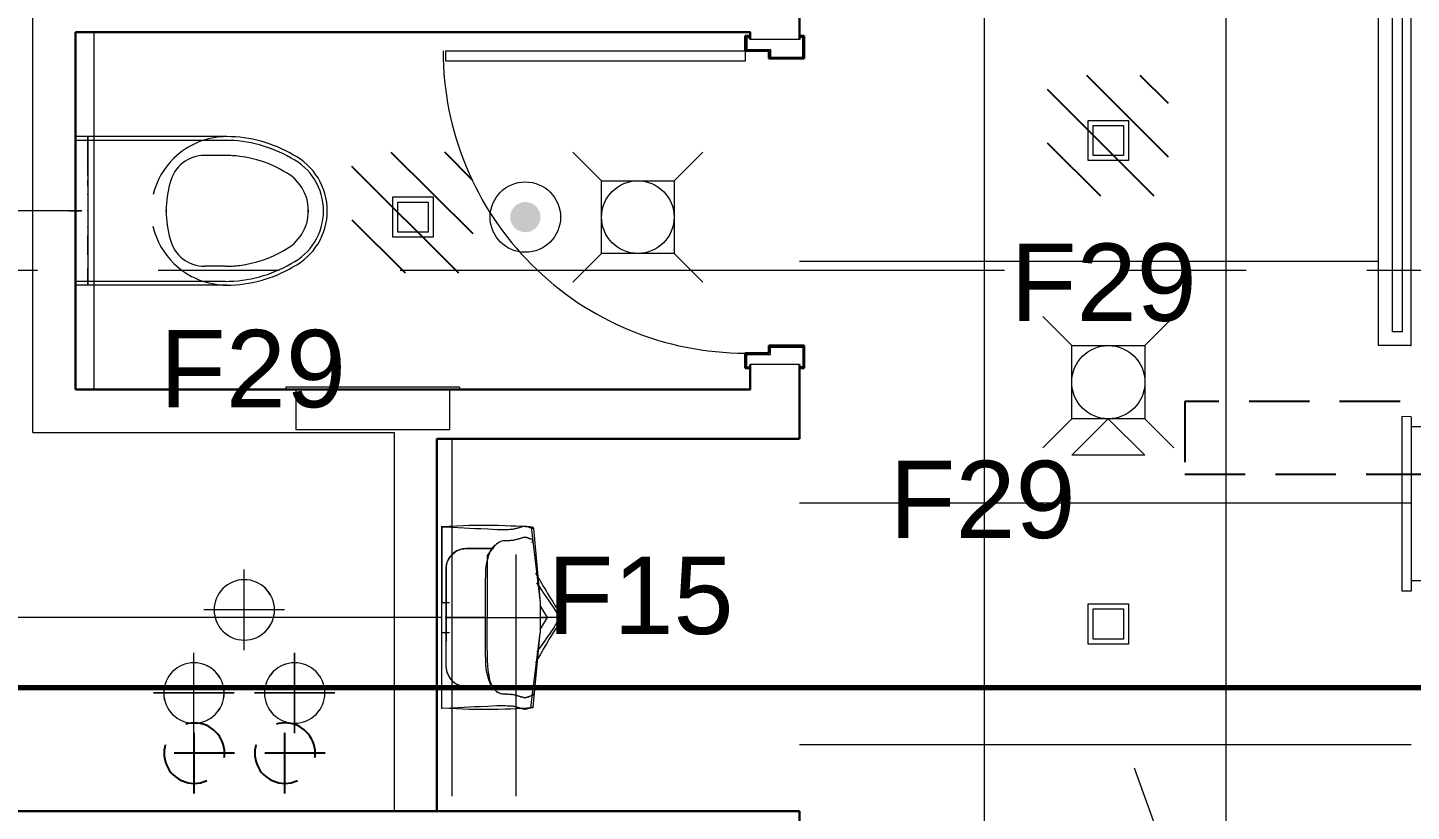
# Model space of a CAD drawing. Header units: inches. Extents: x -26500 to 0, y -3347 to 2257.
# Drawn here: x -23537.5 to -23400.2, y 613.4 to 691.2 of the extents above; entities that cross this region are included whole.
import ezdxf

# ---------------------------------------------------------------- set-up
doc = ezdxf.new("R2010")
doc.units = ezdxf.units.IN
doc.header["$LTSCALE"] = 48
doc.header["$MEASUREMENT"] = 0
for name, pattern in [('A104$0$CENTER', [2, 1.25, -0.25, 0.25, -0.25]), ('DASHED', [0.75, 0.5, -0.25]), ('DASHED2', [0.375, 0.25, -0.125]), ('NB - 5th floor_plan$0$HIDDEN2', [0.1875, 0.125, -0.0625])]:
    doc.linetypes.add(name, pattern=pattern)
for name, color, linetype in [('A104$0$A-AREA-IDEN', 8, 'Continuous'), ('A104$0$A-DOOR', 8, 'Continuous'), ('A104$0$A-DOOR-FRAM', 8, 'Continuous'), ('A104$0$A-FLOR-PFIX', 8, 'Continuous'), ('A104$0$A-FLOR-SLEEVE', 8, 'Continuous'), ('A104$0$A-FLOR-SPCL', 8, 'Continuous'), ('A104$0$A-GRID-GRDP0-15', 8, 'Continuous'), ('A104$0$A-WALL-FULL-INTR', 8, 'Continuous'), ('A604$0$A-CLNG-AVDC', 8, 'Continuous'), ('A604$0$A-CLNG-LITE', 3, 'Continuous'), ('A604$0$A-CLNG-MECH-RTRN', 8, 'Continuous'), ('A604$0$A-CLNG-MECH-SUPP', 8, 'Continuous'), ('A604$0$A-CLNG-PATT', 8, 'Continuous'), ('A604$0$A-FLOR-SLEEVE', 8, 'Continuous'), ('E-Emer-lite', 1, 'Continuous'), ('E-FIRE', 234, 'Continuous'), ('E-Fix', 3, 'DASHED2'), ('E-TEXT', 6, 'Continuous'), ('NB - 5th floor_plan$0$stcbeams', 1, 'NB - 5th floor_plan$0$HIDDEN2'), ('NB - 5th floor_plan$0$STWETSTACK', 1, 'NB - 5th floor_plan$0$HIDDEN2'), ('XREF', 7, 'Continuous')]:
    doc.layers.add(name, color=color, linetype=linetype)
doc.layers.add('E-Fire-Covr', color=240, linetype='Continuous', lineweight=70, plot=False)
doc.styles.add('M08', font='arial.ttf', dxfattribs={"height": 7.68})

# ---------------------------------------------------------------- blocks, each defined once
blk = doc.blocks.new('A104')
at = {"layer": 'A104$0$A-AREA-IDEN', "lineweight": 0, "elevation": 0.2066, "flags": 128}
blk.add_lwpolyline([(-23428.2106, 494.0961), (-23383.1156, 494.0961), (-23427.6551, 617.7068)], dxfattribs=at)
at = {"layer": 'A104$0$A-DOOR', "lineweight": 0}
blk.add_arc((-23466.2808, 688.9087), 30.0003, 180, 270.000004, dxfattribs=at)
at = {"layer": 'A104$0$A-DOOR', "lineweight": 13}
blk.add_3dface([(-23466.2808, 687.9066), (-23496.0288, 687.9066), (-23496.0288, 688.9086), (-23466.2808, 688.9086)], dxfattribs=at)
at = {"layer": 'A104$0$A-DOOR-FRAM', "lineweight": 30, "extrusion": (0, 0, -1)}
for p, q in [((-23466.2808, 690.4095), (-23466.2808, 688.9086)), ((-23466.2808, 690.4095), (-23465.9058, 690.4095)), ((-23460.4294, 690.4095), (-23460.8044, 690.4095)), ((-23460.4294, 688.1581), (-23460.4294, 690.4095)), ((-23466.2808, 688.9086), (-23463.9289, 688.9086)), ((-23463.9289, 688.9086), (-23463.9289, 688.1581)), ((-23463.9289, 688.1581), (-23460.4294, 688.1581)), ((-23463.9289, 658.9088), (-23463.9289, 659.6593)), ((-23463.9289, 659.6593), (-23460.4294, 659.6593)), ((-23460.4294, 659.6593), (-23460.4294, 657.4078)), ((-23466.2808, 657.4078), (-23466.2808, 658.9088)), ((-23466.2808, 658.9088), (-23463.9289, 658.9088)), ((-23466.2808, 657.4078), (-23465.9058, 657.4078)), ((-23460.4294, 657.4078), (-23460.8044, 657.4078))]:
    blk.add_line(p, q, dxfattribs=at)
at = {"layer": 'A104$0$A-DOOR-FRAM', "lineweight": 13, "extrusion": (0, 0, -1)}
for p, q in [((-23466.1307, 690.2595), (-23466.1307, 689.0587)), ((-23466.1307, 690.2595), (-23465.9058, 690.2595)), ((-23465.9058, 690.4095), (-23465.9058, 690.2595)), ((-23460.8044, 690.2595), (-23460.8044, 690.4095)), ((-23460.5795, 690.2595), (-23460.8044, 690.2595)), ((-23460.5795, 688.3082), (-23460.5795, 690.2595)), ((-23466.1307, 689.0587), (-23463.7788, 689.0587)), ((-23463.7788, 689.0587), (-23463.7788, 688.3082)), ((-23463.7788, 688.3082), (-23460.5795, 688.3082)), ((-23463.7788, 658.7587), (-23463.7788, 659.5092)), ((-23463.7788, 659.5092), (-23460.5795, 659.5092)), ((-23460.5795, 659.5092), (-23460.5795, 657.5579)), ((-23466.1307, 657.5579), (-23466.1307, 658.7587)), ((-23466.1307, 658.7587), (-23463.7788, 658.7587)), ((-23466.1307, 657.5579), (-23465.9058, 657.5579)), ((-23465.9058, 657.4078), (-23465.9058, 657.5579)), ((-23460.5795, 657.5579), (-23460.8044, 657.5579)), ((-23460.8044, 657.5579), (-23460.8044, 657.4078))]:
    blk.add_line(p, q, dxfattribs=at)
at = {"layer": 'A104$0$A-FLOR-PFIX', "lineweight": 13}
for p, q in [((-23532.7837, 680.0347), (-23532.7833, 680.4097)), ((-23517.9068, 680.0347), (-23532.7837, 680.0347)), ((-23532.7837, 680.0347), (-23532.7837, 673.0347)), ((-23531.5529, 680.4097), (-23532.7833, 680.4097)), ((-23532.7833, 680.4097), (-23532.7833, 678.9506)), ((-23531.5529, 676.5583), (-23531.5529, 680.4097)), ((-23517.7626, 680.4097), (-23531.5529, 680.4097)), ((-23531.5529, 680.4097), (-23531.5524, 678.766)), ((-23532.7833, 678.6705), (-23532.7837, 678.1376)), ((-23532.7833, 678.9506), (-23532.7833, 678.6705)), ((-23531.5524, 678.766), (-23531.5524, 678.5126)), ((-23532.7837, 678.1376), (-23532.7833, 677.4314)), ((-23532.7833, 677.4314), (-23532.7837, 676.142)), ((-23531.5524, 678.5126), (-23531.5524, 678.0293)), ((-23531.5524, 678.0293), (-23531.5524, 677.3885)), ((-23531.5524, 677.3885), (-23531.5524, 676.1002)), ((-23517.9073, 678.5342), (-23519.9535, 678.5347)), ((-23532.7837, 675.951), (-23532.7837, 676.142)), ((-23532.7837, 675.7768), (-23532.7837, 675.951)), ((-23531.5529, 676.5583), (-23531.5529, 676.3133)), ((-23531.5529, 676.3133), (-23531.5524, 675.6317)), ((-23531.5529, 675.8728), (-23531.5524, 676.1002)), ((-23531.5524, 675.6661), (-23531.5529, 675.8728)), ((-23532.7833, 675.6267), (-23532.7837, 675.7768)), ((-23532.7833, 675.6267), (-23532.7837, 674.8817)), ((-23532.7837, 674.8817), (-23532.7833, 673.9953)), ((-23531.5529, 675.488), (-23531.5524, 675.6661)), ((-23531.5529, 675.488), (-23531.5524, 674.7827)), ((-23531.5524, 674.7827), (-23531.5529, 673.9437)), ((-23531.5524, 674.6262), (-23531.5529, 674.5327)), ((-23531.5529, 674.5327), (-23531.5529, 674.3895)), ((-23531.5524, 675.6317), (-23531.5524, 674.6592)), ((-23531.5524, 674.6592), (-23531.5524, 674.6262)), ((-23523.6484, 674.6592), (-23523.5721, 674.6592)), ((-23532.7833, 673.9953), (-23532.7837, 673.0347)), ((-23531.5529, 674.3895), (-23531.5529, 673.9579)), ((-23531.5529, 673.9579), (-23531.5529, 673.5022)), ((-23531.5529, 673.9437), (-23531.5524, 673.0347)), ((-23531.5529, 673.5022), (-23531.5524, 673.0347)), ((-23533.427, 673.0347), (-23532.2099, 673.0347)), ((-23532.7837, 666.0347), (-23532.7837, 673.0347)), ((-23532.7837, 673.0347), (-23532.7833, 672.0741)), ((-23532.1425, 673.0347), (-23532.7837, 673.0347)), ((-23532.7833, 672.0741), (-23532.7833, 671.1878)), ((-23531.5524, 673.0347), (-23531.5529, 672.5672)), ((-23531.5529, 672.5672), (-23531.5524, 672.1115)), ((-23531.5524, 672.1258), (-23531.5529, 671.2867)), ((-23531.5524, 672.1115), (-23531.5529, 671.6799)), ((-23531.5524, 673.0347), (-23531.5524, 672.1258)), ((-23531.4929, 673.0347), (-23531.5524, 673.0347)), ((-23523.832, 673.0347), (-23523.8413, 673.0347)), ((-23523.8413, 673.0347), (-23523.7837, 673.0347)), ((-23523.7355, 673.0347), (-23523.832, 673.0347)), ((-23509.7897, 673.0347), (-23509.7321, 673.0347)), ((-23509.7321, 673.0347), (-23509.6893, 673.0352)), ((-23509.6893, 673.0352), (-23509.6622, 673.0352)), ((-23509.6622, 673.0352), (-23509.6528, 673.0347)), ((-23532.7833, 671.1878), (-23532.7837, 670.4427)), ((-23532.7837, 670.2926), (-23532.7837, 670.4427)), ((-23531.5529, 671.6799), (-23531.5529, 671.5367)), ((-23531.5529, 671.5367), (-23531.5524, 671.4432)), ((-23531.5529, 671.2867), (-23531.5524, 670.5815)), ((-23531.5524, 670.4378), (-23531.5529, 669.7562)), ((-23531.5524, 671.4432), (-23531.5524, 671.4102)), ((-23531.5524, 671.4102), (-23531.5524, 670.4378)), ((-23531.5524, 670.4033), (-23531.5524, 670.5815)), ((-23531.5524, 670.1966), (-23531.5524, 670.4033)), ((-23525.1184, 671.4102), (-23525.1287, 671.4102)), ((-23525.1287, 671.4102), (-23525.0702, 671.4102)), ((-23525.0219, 671.4102), (-23525.1184, 671.4102)), ((-23523.6484, 671.4102), (-23523.5716, 671.4102)), ((-23532.7837, 670.1184), (-23532.7837, 670.2926)), ((-23532.7837, 669.9274), (-23532.7837, 670.1184)), ((-23532.7837, 668.6385), (-23532.7837, 669.9274)), ((-23531.5529, 669.7562), (-23531.5529, 669.5111)), ((-23531.5529, 669.5111), (-23531.5529, 665.6597)), ((-23531.5524, 669.9693), (-23531.5524, 670.1966)), ((-23531.5524, 668.6814), (-23531.5524, 669.9693)), ((-23532.7837, 668.6385), (-23532.7833, 667.9319)), ((-23532.7833, 667.9319), (-23532.7833, 667.3989)), ((-23531.5524, 668.0401), (-23531.5529, 667.5569)), ((-23531.5524, 668.6814), (-23531.5524, 668.0401)), ((-23532.7833, 667.3989), (-23532.7833, 667.1189)), ((-23532.7833, 665.6597), (-23532.7833, 667.1189)), ((-23531.5529, 667.5569), (-23531.5524, 667.3034)), ((-23531.5529, 665.6597), (-23531.5524, 667.3034)), ((-23517.9073, 667.5347), (-23519.9535, 667.5347)), ((-23532.7837, 666.0347), (-23532.7833, 665.6597)), ((-23517.9068, 666.0347), (-23532.7837, 666.0347)), ((-23531.5529, 665.6597), (-23532.7833, 665.6597)), ((-23517.7631, 665.6597), (-23531.5529, 665.6597)), ((-23496.4186, 623.6593), (-23496.3989, 641.6603)), ((-23496.3989, 641.6603), (-23496.4048, 636.4093)), ((-23494.9476, 641.7346), (-23496.3989, 641.6603)), ((-23496.3989, 641.6603), (-23495.4909, 641.6175)), ((-23495.4909, 641.6175), (-23494.7739, 641.5835)), ((-23493.6745, 641.7799), (-23494.9476, 641.7346)), ((-23494.7739, 641.5835), (-23494.1843, 641.5565)), ((-23494.1843, 641.5565), (-23493.6617, 641.5319)), ((-23492.5687, 641.8006), (-23493.6745, 641.7799)), ((-23493.6617, 641.5319), (-23493.1391, 641.5063)), ((-23491.6154, 641.8025), (-23492.5687, 641.8006)), ((-23490.8039, 641.7907), (-23491.6154, 641.8025)), ((-23490.1169, 641.7666), (-23490.8039, 641.7907)), ((-23489.5441, 641.7395), (-23490.1169, 641.7666)), ((-23489.0687, 641.714), (-23489.5441, 641.7395)), ((-23488.6804, 641.6938), (-23489.0687, 641.714)), ((-23489.0308, 641.5112), (-23488.9712, 641.5269)), ((-23488.9712, 641.5269), (-23488.9156, 641.5412)), ((-23488.9156, 641.5412), (-23488.859, 641.5584)), ((-23488.859, 641.5584), (-23488.8034, 641.5732)), ((-23488.8034, 641.5732), (-23488.7483, 641.589)), ((-23488.7483, 641.589), (-23488.6952, 641.6042)), ((-23488.6952, 641.6042), (-23488.64, 641.62)), ((-23488.3694, 641.6766), (-23488.6804, 641.6938)), ((-23488.64, 641.62), (-23488.5884, 641.6362)), ((-23488.5884, 641.6362), (-23488.5362, 641.6505)), ((-23488.5362, 641.6505), (-23488.485, 641.6667)), ((-23488.485, 641.6667), (-23488.4353, 641.681)), ((-23488.4353, 641.681), (-23488.3836, 641.6957)), ((-23488.3836, 641.6957), (-23488.3354, 641.709)), ((-23488.1228, 641.6643), (-23488.3694, 641.6766)), ((-23488.3354, 641.709), (-23488.2862, 641.7184)), ((-23488.2862, 641.7184), (-23488.2375, 641.7272)), ((-23488.2375, 641.7272), (-23488.1907, 641.7322)), ((-23488.1907, 641.7322), (-23488.1445, 641.7341)), ((-23488.1445, 641.7341), (-23488.0982, 641.7322)), ((-23487.9334, 641.6549), (-23488.1228, 641.6643)), ((-23488.0982, 641.7322), (-23488.0534, 641.7272)), ((-23488.0534, 641.7272), (-23488.0086, 641.7189)), ((-23488.0086, 641.7189), (-23487.9639, 641.7071)), ((-23487.9639, 641.7071), (-23487.9225, 641.6953)), ((-23487.7911, 641.649), (-23487.9334, 641.6549)), ((-23487.9225, 641.6953), (-23487.8782, 641.681)), ((-23487.8782, 641.681), (-23487.8369, 641.6667)), ((-23487.8369, 641.6667), (-23487.7946, 641.6505)), ((-23487.7946, 641.6505), (-23487.7557, 641.6352)), ((-23487.6838, 641.6431), (-23487.7911, 641.649)), ((-23487.7557, 641.6352), (-23487.7148, 641.6195)), ((-23487.7148, 641.6195), (-23487.6765, 641.6057)), ((-23487.6041, 641.6357), (-23487.6838, 641.6431)), ((-23487.6765, 641.6057), (-23487.6376, 641.5909)), ((-23487.6376, 641.5909), (-23487.5997, 641.5781)), ((-23487.5416, 641.6298), (-23487.6041, 641.6357)), ((-23487.5997, 641.5781), (-23487.5643, 641.5648)), ((-23487.5643, 641.5648), (-23487.5273, 641.555)), ((-23487.5416, 641.6298), (-23486.6558, 634.1495)), ((-23487.4855, 641.62), (-23487.5416, 641.6298)), ((-23487.5273, 641.555), (-23487.4919, 641.5461)), ((-23487.4919, 641.5461), (-23487.456, 641.5388)), ((-23487.4388, 641.6096), (-23487.4855, 641.62)), ((-23487.456, 641.5388), (-23487.424, 641.5343)), ((-23487.3979, 641.5993), (-23487.4388, 641.6096)), ((-23487.424, 641.5343), (-23487.3925, 641.5309)), ((-23487.3654, 641.5875), (-23487.3979, 641.5993)), ((-23487.3925, 641.5309), (-23487.3664, 641.5309)), ((-23487.3664, 641.5309), (-23487.3438, 641.5314)), ((-23487.3394, 641.5757), (-23487.3654, 641.5875)), ((-23487.3438, 641.5314), (-23487.3261, 641.5363)), ((-23487.3221, 641.5653), (-23487.3394, 641.5757)), ((-23487.3261, 641.5363), (-23487.3138, 641.5397)), ((-23487.3108, 641.555), (-23487.3221, 641.5653)), ((-23487.3138, 641.5397), (-23487.3093, 641.5452)), ((-23487.3138, 641.5397), (-23486.6558, 634.1495)), ((-23487.3093, 641.5452), (-23487.3108, 641.555)), ((-23493.1391, 641.5063), (-23492.5515, 641.4797)), ((-23492.5515, 641.4797), (-23491.8339, 641.4453)), ((-23491.8339, 641.4453), (-23490.927, 641.4044)), ((-23490.927, 641.4044), (-23490.5928, 641.4029)), ((-23490.5657, 640.2012), (-23490.7646, 640.0968)), ((-23490.5928, 641.4029), (-23490.3207, 641.4034)), ((-23490.3935, 640.2558), (-23490.5657, 640.2012)), ((-23490.2444, 640.275), (-23490.3935, 640.2558)), ((-23490.3207, 641.4034), (-23490.0987, 641.4044)), ((-23490.1115, 640.2784), (-23490.2444, 640.275)), ((-23489.9954, 640.2774), (-23490.1115, 640.2784)), ((-23490.0987, 641.4044), (-23489.9201, 641.4044)), ((-23489.8935, 640.2769), (-23489.9954, 640.2774)), ((-23489.9201, 641.4044), (-23489.7808, 641.4069)), ((-23489.8015, 640.2789), (-23489.8935, 640.2769)), ((-23489.7203, 640.2804), (-23489.8015, 640.2789)), ((-23489.7808, 641.4069), (-23489.6661, 641.4113)), ((-23489.6455, 640.2819), (-23489.7203, 640.2804)), ((-23489.6661, 641.4113), (-23489.5726, 641.4167)), ((-23489.5771, 640.2863), (-23489.6455, 640.2819)), ((-23489.5121, 640.2912), (-23489.5771, 640.2863)), ((-23489.5726, 641.4167), (-23489.4919, 641.4236)), ((-23489.4511, 640.2981), (-23489.5121, 640.2912)), ((-23489.4919, 641.4236), (-23489.4161, 641.431)), ((-23489.3881, 640.307), (-23489.4511, 640.2981)), ((-23489.4161, 641.431), (-23489.3448, 641.4418)), ((-23489.3275, 640.3163), (-23489.3881, 640.307)), ((-23489.3448, 641.4418), (-23489.2769, 641.4536)), ((-23489.2675, 640.3291), (-23489.3275, 640.3163)), ((-23489.2769, 641.4536), (-23489.2109, 641.4674)), ((-23489.207, 640.3424), (-23489.2675, 640.3291)), ((-23489.2109, 641.4674), (-23489.1489, 641.4817)), ((-23489.1474, 640.3562), (-23489.207, 640.3424)), ((-23489.1489, 641.4817), (-23489.0884, 641.4955)), ((-23489.0884, 640.3714), (-23489.1474, 640.3562)), ((-23489.0884, 641.4955), (-23489.0308, 641.5112)), ((-23489.0308, 640.3862), (-23489.0884, 640.3714)), ((-23488.9722, 640.4015), (-23489.0308, 640.3862)), ((-23488.9161, 640.4162), (-23488.9722, 640.4015)), ((-23488.86, 640.4334), (-23488.9161, 640.4162)), ((-23488.8039, 640.4482), (-23488.86, 640.4334)), ((-23488.7498, 640.4644), (-23488.8039, 640.4482)), ((-23488.6961, 640.4792), (-23488.7498, 640.4644)), ((-23488.642, 640.495), (-23488.6961, 640.4792)), ((-23488.5894, 640.5107), (-23488.642, 640.495)), ((-23488.5372, 640.5265), (-23488.5894, 640.5107)), ((-23488.4865, 640.5427), (-23488.5372, 640.5265)), ((-23488.4348, 640.557), (-23488.4865, 640.5427)), ((-23488.3851, 640.5712), (-23488.4348, 640.557)), ((-23488.3349, 640.5831), (-23488.3851, 640.5712)), ((-23488.2877, 640.5939), (-23488.3349, 640.5831)), ((-23488.239, 640.6022), (-23488.2877, 640.5939)), ((-23488.1917, 640.6081), (-23488.239, 640.6022)), ((-23488.146, 640.6091), (-23488.1917, 640.6081)), ((-23488.0987, 640.6081), (-23488.146, 640.6091)), ((-23488.0534, 640.6018), (-23488.0987, 640.6081)), ((-23488.0096, 640.5934), (-23488.0534, 640.6018)), ((-23487.9653, 640.5826), (-23488.0096, 640.5934)), ((-23487.9225, 640.5698), (-23487.9653, 640.5826)), ((-23487.8797, 640.5565), (-23487.9225, 640.5698)), ((-23487.8384, 640.5407), (-23487.8797, 640.5565)), ((-23487.797, 640.525), (-23487.8384, 640.5407)), ((-23487.7567, 640.5097), (-23487.797, 640.525)), ((-23487.7168, 640.494), (-23487.7567, 640.5097)), ((-23487.6789, 640.4802), (-23487.7168, 640.494)), ((-23487.64, 640.464), (-23487.6789, 640.4802)), ((-23487.6007, 640.4531), (-23487.64, 640.464)), ((-23487.5648, 640.4398), (-23487.6007, 640.4531)), ((-23487.5288, 640.429), (-23487.5648, 640.4398)), ((-23487.4934, 640.4197), (-23487.5288, 640.429)), ((-23487.4585, 640.4143), (-23487.4934, 640.4197)), ((-23487.426, 640.4059), (-23487.4585, 640.4143)), ((-23487.4427, 640.1165), (-23487.4019, 640.1992)), ((-23487.3989, 640.3941), (-23487.426, 640.4059)), ((-23487.4019, 640.1992), (-23487.3758, 640.2671)), ((-23487.3773, 640.3773), (-23487.3989, 640.3941)), ((-23487.3654, 640.3532), (-23487.3773, 640.3773)), ((-23487.3758, 640.2671), (-23487.3649, 640.3158)), ((-23487.3649, 640.3158), (-23487.3654, 640.3532)), ((-23495.7094, 638.5146), (-23495.3964, 638.9172)), ((-23495.3964, 638.9172), (-23494.9757, 639.2346)), ((-23495.394, 638.9177), (-23495.3964, 638.9172)), ((-23494.9757, 639.2346), (-23494.5008, 639.429)), ((-23494.5008, 639.429), (-23493.9722, 639.495)), ((-23493.9722, 639.495), (-23491.2754, 639.5117)), ((-23491.4033, 639.493), (-23493.9683, 639.4964)), ((-23491.8999, 638.8217), (-23491.9043, 635.7371)), ((-23491.5579, 639.303), (-23491.8999, 638.8217)), ((-23491.2562, 639.6633), (-23491.5579, 639.303)), ((-23491.1081, 639.8685), (-23491.4836, 639.4935)), ((-23490.9929, 639.9231), (-23491.2562, 639.6633)), ((-23490.7646, 640.0968), (-23490.9929, 639.9231)), ((-23495.9949, 632.6598), (-23495.9895, 637.4979)), ((-23495.9855, 637.4984), (-23495.9904, 632.6583)), ((-23495.9895, 637.4979), (-23495.9363, 637.9502)), ((-23495.9363, 637.9502), (-23495.7094, 638.5146)), ((-23496.4048, 636.4093), (-23496.4058, 636.3956)), ((-23496.4058, 636.3956), (-23496.4043, 636.3567)), ((-23496.4048, 636.3099), (-23496.4053, 636.2184)), ((-23496.4053, 636.2184), (-23496.4053, 636.147)), ((-23496.4053, 636.147), (-23496.4053, 636.0348)), ((-23496.4053, 636.0348), (-23496.4053, 635.9059)), ((-23496.4043, 636.3567), (-23496.4048, 636.3099)), ((-23492.0746, 628.7189), (-23492.0657, 636.5909)), ((-23487.1041, 637.089), (-23487.0052, 636.9064)), ((-23487.0052, 636.9064), (-23486.8999, 636.712)), ((-23486.7252, 635.7233), (-23486.9786, 636.086)), ((-23486.8999, 636.712), (-23486.7862, 636.5078)), ((-23486.7862, 636.5078), (-23486.6632, 636.2893)), ((-23486.6632, 636.2893), (-23486.5273, 636.0584)), ((-23486.5273, 636.0584), (-23486.3822, 635.8144)), ((-23496.4063, 634.898), (-23496.4073, 634.71)), ((-23496.4073, 634.71), (-23496.4063, 634.4034)), ((-23496.4053, 635.5924), (-23496.4063, 635.3951)), ((-23496.4063, 635.3951), (-23496.4058, 635.1766)), ((-23496.4058, 635.1766), (-23496.4063, 634.898)), ((-23496.4053, 635.9059), (-23496.4058, 635.7701)), ((-23496.4058, 635.7701), (-23496.4053, 635.5924)), ((-23491.9043, 635.7371), (-23491.9073, 632.6539)), ((-23486.4678, 635.3537), (-23486.7252, 635.7233)), ((-23486.2129, 634.9886), (-23486.4678, 635.3537)), ((-23486.3822, 635.8144), (-23486.2276, 635.558)), ((-23486.2276, 635.558), (-23486.0672, 635.2966)), ((-23485.9703, 634.6382), (-23486.2129, 634.9886)), ((-23486.0672, 635.2966), (-23485.9043, 635.0329)), ((-23485.9043, 635.0329), (-23485.7414, 634.7696)), ((-23485.7414, 634.7696), (-23485.5795, 634.5132)), ((-23496.4102, 631.1603), (-23496.4083, 634.1598)), ((-23496.4073, 634.1598), (-23496.4083, 634.1598)), ((-23496.4083, 634.1598), (-23495.6573, 634.1588)), ((-23496.4063, 634.4034), (-23496.4073, 634.1598)), ((-23486.6558, 634.1495), (-23486.6583, 631.1495)), ((-23485.9063, 632.648), (-23486.6563, 633.839)), ((-23485.7459, 634.3139), (-23485.9703, 634.6382)), ((-23485.5505, 634.0279), (-23485.7459, 634.3139)), ((-23485.5795, 634.5132), (-23485.4265, 634.2671)), ((-23485.3866, 633.7883), (-23485.5505, 634.0279)), ((-23485.4265, 634.2671), (-23485.2803, 634.0353)), ((-23485.2557, 633.5865), (-23485.3866, 633.7883)), ((-23485.2803, 634.0353), (-23485.146, 633.8212)), ((-23485.1499, 633.4138), (-23485.2557, 633.5865)), ((-23485.0697, 633.2622), (-23485.1499, 633.4138)), ((-23485.146, 633.8212), (-23485.0259, 633.6234)), ((-23485.0259, 633.6234), (-23484.9181, 633.4394)), ((-23484.9181, 633.4394), (-23484.8285, 633.2671)), ((-23496.0574, 632.6593), (-23496.0638, 632.6593)), ((-23496.0638, 632.6593), (-23496.0603, 632.6588)), ((-23496.0603, 632.6588), (-23496.0426, 632.6598)), ((-23496.0313, 632.6593), (-23496.0574, 632.6593)), ((-23496.0426, 632.6598), (-23495.9904, 632.6583)), ((-23496.0141, 632.6588), (-23496.0313, 632.6593)), ((-23495.9949, 632.6598), (-23496.0141, 632.6588)), ((-23495.9949, 632.6598), (-23495.9998, 627.8198)), ((-23495.9959, 627.8193), (-23495.9904, 632.6583)), ((-23495.9447, 632.6588), (-23495.9949, 632.6598)), ((-23495.9904, 632.6583), (-23495.8704, 632.6593)), ((-23495.8891, 632.6574), (-23495.9447, 632.6588)), ((-23495.828, 632.6598), (-23495.8891, 632.6574)), ((-23495.8704, 632.6593), (-23495.7601, 632.6588)), ((-23495.7641, 632.6588), (-23495.828, 632.6598)), ((-23495.6952, 632.6583), (-23495.7641, 632.6588)), ((-23495.7601, 632.6588), (-23495.6523, 632.6588)), ((-23495.6223, 632.6583), (-23495.6952, 632.6583)), ((-23495.6523, 632.6588), (-23495.5524, 632.6583)), ((-23495.5475, 632.6588), (-23495.6223, 632.6583)), ((-23495.5524, 632.6583), (-23495.455, 632.6574)), ((-23495.4708, 632.6579), (-23495.5475, 632.6588)), ((-23495.3866, 632.6583), (-23495.4708, 632.6579)), ((-23495.455, 632.6574), (-23495.3595, 632.6593)), ((-23495.267, 632.6574), (-23495.3866, 632.6583)), ((-23495.3595, 632.6593), (-23495.2641, 632.6583)), ((-23495.0835, 632.6579), (-23495.267, 632.6574)), ((-23495.2641, 632.6583), (-23495.1666, 632.6579)), ((-23495.1666, 632.6579), (-23495.0657, 632.6579)), ((-23494.8, 632.6579), (-23495.0835, 632.6579)), ((-23495.0657, 632.6579), (-23494.9599, 632.6574)), ((-23494.9599, 632.6574), (-23494.8408, 632.6574)), ((-23494.8408, 632.6574), (-23494.7085, 632.6579)), ((-23494.39, 632.6564), (-23494.8, 632.6579)), ((-23494.7085, 632.6579), (-23494.5593, 632.6569)), ((-23494.5593, 632.6569), (-23494.3866, 632.6579)), ((-23493.8197, 632.6574), (-23494.39, 632.6564)), ((-23494.3866, 632.6579), (-23494.1883, 632.6574)), ((-23494.1883, 632.6574), (-23493.9594, 632.6569)), ((-23493.9594, 632.6569), (-23493.7006, 632.6564)), ((-23493.0569, 632.6564), (-23493.8197, 632.6574)), ((-23493.7006, 632.6564), (-23493.4097, 632.6564)), ((-23493.4097, 632.6564), (-23493.0928, 632.6559)), ((-23493.0928, 632.6559), (-23492.7508, 632.6559)), ((-23492.0692, 632.6544), (-23493.0569, 632.6564)), ((-23492.7508, 632.6559), (-23492.3891, 632.6559)), ((-23492.3891, 632.6559), (-23492.0086, 632.6549)), ((-23492.0086, 632.6549), (-23491.6169, 632.6534)), ((-23491.9068, 631.5693), (-23491.9073, 632.6539)), ((-23491.6169, 632.6534), (-23491.2119, 632.6534)), ((-23491.2119, 632.6534), (-23490.8, 632.6539)), ((-23490.8, 632.6539), (-23490.3876, 632.6539)), ((-23490.3876, 632.6539), (-23489.9772, 632.6524)), ((-23489.9772, 632.6524), (-23489.5785, 632.6515)), ((-23489.5785, 632.6515), (-23489.1932, 632.6515)), ((-23489.1932, 632.6515), (-23488.831, 632.651)), ((-23488.831, 632.651), (-23488.4978, 632.651)), ((-23488.4978, 632.651), (-23488.1947, 632.6505)), ((-23488.1947, 632.6505), (-23487.9314, 632.6505)), ((-23487.9314, 632.6505), (-23487.703, 632.6495)), ((-23487.703, 632.6495), (-23487.5042, 632.6505)), ((-23487.5042, 632.6505), (-23487.3335, 632.6495)), ((-23487.3335, 632.6495), (-23487.1838, 632.65)), ((-23487.1838, 632.65), (-23487.05, 632.6495)), ((-23487.05, 632.6495), (-23486.9324, 632.6495)), ((-23486.9324, 632.6495), (-23486.8231, 632.65)), ((-23486.8231, 632.65), (-23486.7198, 632.6485)), ((-23486.7198, 632.6485), (-23486.6204, 632.65)), ((-23486.6578, 631.46), (-23485.9063, 632.648)), ((-23485.9348, 632.6485), (-23486.6563, 632.6485)), ((-23486.6204, 632.65), (-23486.5249, 632.6495)), ((-23486.5249, 632.6495), (-23486.4338, 632.649)), ((-23486.4338, 632.649), (-23486.3467, 632.6495)), ((-23486.3467, 632.6495), (-23486.2626, 632.649)), ((-23486.2626, 632.649), (-23486.1814, 632.65)), ((-23486.1814, 632.65), (-23486.1041, 632.648)), ((-23486.1041, 632.648), (-23485.9063, 632.648)), ((-23485.3394, 632.648), (-23485.9348, 632.6485)), ((-23484.9063, 632.647), (-23485.3394, 632.648)), ((-23485.0702, 632.0338), (-23485.1519, 631.8818)), ((-23485.0091, 632.1775), (-23485.0702, 632.0338)), ((-23485.0086, 633.1195), (-23485.0697, 633.2622)), ((-23484.9639, 632.3207), (-23485.0091, 632.1775)), ((-23484.9639, 632.9743), (-23485.0086, 633.1195)), ((-23484.8886, 631.9039), (-23484.9752, 631.7553)), ((-23484.9309, 632.8212), (-23484.9639, 632.9743)), ((-23484.9309, 632.4743), (-23484.9639, 632.3207)), ((-23484.9063, 632.647), (-23484.9309, 632.8212)), ((-23484.9063, 632.647), (-23484.9309, 632.4743)), ((-23484.6568, 632.6475), (-23484.9063, 632.647)), ((-23484.8143, 632.0525), (-23484.8886, 631.9039)), ((-23484.8285, 633.2671), (-23484.7557, 633.1042)), ((-23484.7498, 632.2012), (-23484.8143, 632.0525)), ((-23484.7557, 633.1042), (-23484.7006, 632.9472)), ((-23484.7006, 632.3503), (-23484.7498, 632.2012)), ((-23484.7006, 632.9472), (-23484.6671, 632.7956)), ((-23484.6691, 632.4979), (-23484.7006, 632.3503)), ((-23484.6568, 632.6475), (-23484.6691, 632.4979)), ((-23484.6671, 632.7956), (-23484.6568, 632.6475)), ((-23496.4112, 630.4202), (-23496.4107, 630.6091)), ((-23496.4107, 630.9157), (-23496.4102, 631.1588)), ((-23496.4107, 630.6091), (-23496.4107, 630.9157)), ((-23496.4102, 631.1588), (-23496.4102, 631.1603)), ((-23496.4102, 631.1603), (-23495.6602, 631.1579)), ((-23491.9058, 630.6155), (-23491.9068, 631.5693)), ((-23491.9023, 629.7833), (-23491.9058, 630.6155)), ((-23487.5593, 623.6706), (-23486.6583, 631.1495)), ((-23487.3433, 623.7651), (-23486.6583, 631.1495)), ((-23485.9747, 630.6583), (-23486.2188, 630.3094)), ((-23485.7498, 630.9827), (-23485.9747, 630.6583)), ((-23485.6573, 630.6579), (-23485.7739, 630.4664)), ((-23485.5539, 631.2681), (-23485.7498, 630.9827)), ((-23485.549, 630.834), (-23485.6573, 630.6579)), ((-23485.3896, 631.5078), (-23485.5539, 631.2681)), ((-23485.4461, 631.0004), (-23485.549, 630.834)), ((-23485.3472, 631.1574), (-23485.4461, 631.0004)), ((-23485.2572, 631.7085), (-23485.3896, 631.5078)), ((-23485.2513, 631.3099), (-23485.3472, 631.1574)), ((-23485.1519, 631.8818), (-23485.2572, 631.7085)), ((-23485.1578, 631.4585), (-23485.2513, 631.3099)), ((-23485.0643, 631.6072), (-23485.1578, 631.4585)), ((-23484.9752, 631.7553), (-23485.0643, 631.6072)), ((-23496.4122, 629.5471), (-23496.4112, 629.7263)), ((-23496.4117, 629.4123), (-23496.4122, 629.5471)), ((-23496.4122, 629.0998), (-23496.4117, 629.1721)), ((-23496.4117, 630.1416), (-23496.4112, 630.4202)), ((-23496.4117, 629.9231), (-23496.4117, 630.1416)), ((-23496.4112, 629.7263), (-23496.4117, 629.9231)), ((-23496.4117, 629.2833), (-23496.4117, 629.4123)), ((-23496.4117, 629.1721), (-23496.4117, 629.2833)), ((-23491.89, 629.0594), (-23491.9023, 629.7833)), ((-23486.7316, 629.5747), (-23486.9855, 629.213)), ((-23486.4732, 629.9448), (-23486.7316, 629.5747)), ((-23486.4939, 629.2435), (-23486.6543, 628.9635)), ((-23486.3349, 629.5196), (-23486.4939, 629.2435)), ((-23486.2188, 630.3094), (-23486.4732, 629.9448)), ((-23486.1804, 629.7838), (-23486.3349, 629.5196)), ((-23486.0342, 630.0309), (-23486.1804, 629.7838)), ((-23485.8984, 630.2587), (-23486.0342, 630.0309)), ((-23485.7739, 630.4664), (-23485.8984, 630.2587)), ((-23496.4186, 623.6593), (-23496.4127, 628.9093)), ((-23496.4132, 628.9226), (-23496.4127, 628.9625)), ((-23496.4127, 628.9093), (-23496.4132, 628.9226)), ((-23496.4127, 628.9625), (-23496.4122, 629.0092)), ((-23496.4122, 629.0092), (-23496.4122, 629.0998)), ((-23495.9998, 627.8198), (-23495.9476, 627.367)), ((-23491.8728, 628.4334), (-23491.89, 629.0594)), ((-23491.8443, 627.8906), (-23491.8728, 628.4334)), ((-23491.8049, 627.4231), (-23491.8443, 627.8906)), ((-23486.9639, 628.4113), (-23487.1071, 628.151)), ((-23486.8123, 628.6834), (-23486.9639, 628.4113)), ((-23486.6543, 628.9635), (-23486.8123, 628.6834)), ((-23495.9476, 627.367), (-23495.7222, 626.803)), ((-23495.7222, 626.803), (-23495.4087, 626.4)), ((-23491.7508, 627.0161), (-23491.8049, 627.4231)), ((-23491.6834, 626.6593), (-23491.7508, 627.0161)), ((-23491.6022, 626.3503), (-23491.6834, 626.6593)), ((-23495.4078, 626.3995), (-23495.4087, 626.4)), ((-23495.4087, 626.4), (-23494.989, 626.0796)), ((-23494.989, 626.0796), (-23494.5141, 625.8862)), ((-23494.5141, 625.8862), (-23493.986, 625.8178)), ((-23493.986, 625.8178), (-23491.2887, 625.7971)), ((-23491.4176, 625.8144), (-23493.9826, 625.8178)), ((-23491.5096, 626.0826), (-23491.6022, 626.3503)), ((-23491.4083, 625.8537), (-23491.5096, 626.0826)), ((-23491.1228, 625.4394), (-23491.4983, 625.8153)), ((-23491.298, 625.6633), (-23491.4083, 625.8537)), ((-23491.1834, 625.5048), (-23491.298, 625.6633)), ((-23491.0638, 625.3754), (-23491.1834, 625.5048)), ((-23490.9432, 625.2715), (-23491.0638, 625.3754)), ((-23490.8211, 625.1903), (-23490.9432, 625.2715)), ((-23490.7006, 625.1303), (-23490.8211, 625.1903)), ((-23490.5815, 625.0885), (-23490.7006, 625.1303)), ((-23490.4653, 625.0589), (-23490.5815, 625.0885)), ((-23490.3531, 625.0417), (-23490.4653, 625.0589)), ((-23490.2444, 625.0319), (-23490.3531, 625.0417)), ((-23490.1425, 625.0294), (-23490.2444, 625.0319)), ((-23487.4589, 625.1834), (-23487.4171, 625.1003)), ((-23487.4171, 625.1003), (-23487.3915, 625.0329)), ((-23487.3915, 625.0329), (-23487.3817, 624.9846)), ((-23496.4186, 623.6593), (-23495.5101, 623.7007)), ((-23494.9663, 623.5811), (-23496.4186, 623.6593)), ((-23495.5101, 623.7007), (-23494.7926, 623.7327)), ((-23494.7926, 623.7327), (-23494.2035, 623.7587)), ((-23494.2035, 623.7587), (-23493.6804, 623.7819)), ((-23493.6804, 623.7819), (-23493.1568, 623.806)), ((-23493.1568, 623.806), (-23492.5682, 623.8311)), ((-23492.5682, 623.8311), (-23491.8526, 623.8636)), ((-23491.8526, 623.8636), (-23490.9452, 623.9029)), ((-23490.9452, 623.9029), (-23490.6115, 623.9034)), ((-23490.6115, 623.9034), (-23490.3389, 623.9024)), ((-23490.3389, 623.9024), (-23490.1169, 623.9019)), ((-23490.047, 625.0279), (-23490.1425, 625.0294)), ((-23490.1169, 623.9019), (-23489.9383, 623.9)), ((-23489.958, 625.0274), (-23490.047, 625.0279)), ((-23489.8743, 625.0279), (-23489.958, 625.0274)), ((-23489.9383, 623.9), (-23489.7985, 623.898)), ((-23489.798, 625.0265), (-23489.8743, 625.0279)), ((-23489.7985, 623.898), (-23489.6829, 623.8941)), ((-23489.7252, 625.0255), (-23489.798, 625.0265)), ((-23489.6573, 625.022), (-23489.7252, 625.0255)), ((-23489.6829, 623.8941), (-23489.5913, 623.8892)), ((-23489.5918, 625.0186), (-23489.6573, 625.022)), ((-23489.5283, 625.0137), (-23489.5918, 625.0186)), ((-23489.5913, 623.8892), (-23489.5096, 623.8813)), ((-23489.4668, 625.0063), (-23489.5283, 625.0137)), ((-23489.5096, 623.8813), (-23489.4338, 623.8719)), ((-23489.4053, 624.9984), (-23489.4668, 625.0063)), ((-23489.4338, 623.8719), (-23489.363, 623.8631)), ((-23489.3443, 624.9871), (-23489.4053, 624.9984)), ((-23489.363, 623.8631), (-23489.2946, 623.8498)), ((-23489.2833, 624.9743), (-23489.3443, 624.9871)), ((-23489.2946, 623.8498), (-23489.2296, 623.8365)), ((-23489.2232, 624.9625), (-23489.2833, 624.9743)), ((-23489.2296, 623.8365), (-23489.1671, 623.8232)), ((-23489.1642, 624.9477), (-23489.2232, 624.9625)), ((-23489.1671, 623.8232), (-23489.1066, 623.8075)), ((-23489.1051, 624.9315), (-23489.1642, 624.9477)), ((-23489.1066, 623.8075), (-23489.048, 623.7927)), ((-23489.0465, 624.9167), (-23489.1051, 624.9315)), ((-23489.048, 623.7927), (-23488.9909, 623.7765)), ((-23488.9885, 624.901), (-23489.0465, 624.9167)), ((-23488.9909, 623.7765), (-23488.9338, 623.7612)), ((-23488.9329, 624.8867), (-23488.9885, 624.901)), ((-23488.9338, 623.7612), (-23488.8782, 623.7455)), ((-23488.8763, 624.8705), (-23488.9329, 624.8867)), ((-23488.8782, 623.7455), (-23488.8231, 623.7292)), ((-23488.8202, 624.8552), (-23488.8763, 624.8705)), ((-23488.8231, 623.7292), (-23488.767, 623.714)), ((-23488.7665, 624.839), (-23488.8202, 624.8552)), ((-23488.767, 623.714), (-23488.7134, 623.6977)), ((-23488.7124, 624.8227), (-23488.7665, 624.839)), ((-23488.7134, 623.6977), (-23488.6587, 623.682)), ((-23488.6583, 624.8075), (-23488.7124, 624.8227)), ((-23488.6587, 623.682), (-23488.6076, 623.6672)), ((-23488.6066, 624.7922), (-23488.6583, 624.8075)), ((-23488.6076, 623.6672), (-23488.5554, 623.6519)), ((-23488.5539, 624.776), (-23488.6066, 624.7922)), ((-23488.5032, 624.7607), (-23488.5539, 624.776)), ((-23488.4516, 624.7445), (-23488.5032, 624.7607)), ((-23488.4019, 624.7312), (-23488.4516, 624.7445)), ((-23488.3526, 624.7189), (-23488.4019, 624.7312)), ((-23488.3039, 624.7085), (-23488.3526, 624.7189)), ((-23488.2562, 624.6992), (-23488.3039, 624.7085)), ((-23488.2089, 624.6943), (-23488.2562, 624.6992)), ((-23488.1617, 624.6928), (-23488.2089, 624.6943)), ((-23488.1154, 624.6938), (-23488.1617, 624.6928)), ((-23488.0711, 624.6992), (-23488.1154, 624.6938)), ((-23488.0259, 624.7076), (-23488.0711, 624.6992)), ((-23487.9816, 624.7179), (-23488.0259, 624.7076)), ((-23487.9393, 624.7307), (-23487.9816, 624.7179)), ((-23487.8964, 624.7445), (-23487.9393, 624.7307)), ((-23487.8546, 624.7592), (-23487.8964, 624.7445)), ((-23487.8133, 624.7755), (-23487.8546, 624.7592)), ((-23487.8143, 623.6505), (-23487.7744, 623.6662)), ((-23487.7739, 624.7912), (-23487.8133, 624.7755)), ((-23487.703, 623.6588), (-23487.8103, 623.6524)), ((-23487.7744, 623.6662), (-23487.7336, 623.6825)), ((-23487.7331, 624.8065), (-23487.7739, 624.7912)), ((-23487.7336, 623.6825), (-23487.6961, 623.6962)), ((-23487.6942, 624.8212), (-23487.7331, 624.8065)), ((-23487.6223, 623.6647), (-23487.703, 623.6588)), ((-23487.6961, 623.6962), (-23487.6573, 623.71)), ((-23487.6553, 624.8355), (-23487.6942, 624.8212)), ((-23487.6573, 623.71), (-23487.6189, 623.7233)), ((-23487.6179, 624.8483), (-23487.6553, 624.8355)), ((-23487.5593, 623.6706), (-23487.6223, 623.6647)), ((-23487.6189, 623.7233), (-23487.583, 623.7356)), ((-23487.581, 624.8606), (-23487.6179, 624.8483)), ((-23487.583, 623.7356), (-23487.5461, 623.7455)), ((-23487.5451, 624.8705), (-23487.581, 624.8606)), ((-23487.5057, 623.6795), (-23487.5593, 623.6706)), ((-23487.5461, 623.7455), (-23487.5106, 623.7533)), ((-23487.5086, 624.8798), (-23487.5451, 624.8705)), ((-23487.5106, 623.7533), (-23487.4757, 623.7622)), ((-23487.4752, 624.8867), (-23487.5086, 624.8798)), ((-23487.4565, 623.6898), (-23487.5057, 623.6795)), ((-23487.4757, 623.7622), (-23487.4427, 623.7656)), ((-23487.4427, 624.8941), (-23487.4752, 624.8867)), ((-23487.4176, 623.7007), (-23487.4565, 623.6898)), ((-23487.4147, 624.9049), (-23487.4427, 624.8941)), ((-23487.4427, 623.7656), (-23487.4107, 623.7686)), ((-23487.3836, 623.7125), (-23487.4176, 623.7007)), ((-23487.3945, 624.9226), (-23487.4147, 624.9049)), ((-23487.4107, 623.7686), (-23487.3836, 623.7701)), ((-23487.3817, 624.9472), (-23487.3945, 624.9226)), ((-23487.3836, 623.7701), (-23487.361, 623.7681)), ((-23487.3581, 623.7248), (-23487.3836, 623.7125)), ((-23487.3817, 624.9846), (-23487.3817, 624.9472)), ((-23487.361, 623.7681), (-23487.3433, 623.7651)), ((-23487.3403, 623.7336), (-23487.3581, 623.7248)), ((-23487.3433, 623.7651), (-23487.3315, 623.7612)), ((-23487.329, 623.745), (-23487.3403, 623.7336)), ((-23487.3315, 623.7612), (-23487.3261, 623.7548)), ((-23487.3261, 623.7548), (-23487.329, 623.745)), ((-23493.6937, 623.5319), (-23494.9663, 623.5811)), ((-23492.5884, 623.5092), (-23493.6937, 623.5319)), ((-23491.6356, 623.5063), (-23492.5884, 623.5092)), ((-23490.8231, 623.5176), (-23491.6356, 623.5063)), ((-23490.1361, 623.5383), (-23490.8231, 623.5176)), ((-23489.5623, 623.5639), (-23490.1361, 623.5383)), ((-23489.0869, 623.5894), (-23489.5623, 623.5639)), ((-23488.6996, 623.6096), (-23489.0869, 623.5894)), ((-23488.3876, 623.6254), (-23488.6996, 623.6096)), ((-23488.5554, 623.6519), (-23488.5037, 623.6357)), ((-23488.5037, 623.6357), (-23488.4525, 623.6205)), ((-23488.4525, 623.6205), (-23488.4019, 623.6072)), ((-23488.4019, 623.6072), (-23488.3536, 623.5939)), ((-23488.1425, 623.6362), (-23488.3876, 623.6254)), ((-23488.3536, 623.5939), (-23488.3049, 623.5831)), ((-23488.3049, 623.5831), (-23488.2567, 623.5737)), ((-23488.2567, 623.5737), (-23488.2104, 623.5698)), ((-23488.2104, 623.5698), (-23488.1637, 623.5673)), ((-23488.1637, 623.5673), (-23488.1169, 623.5688)), ((-23487.9525, 623.6446), (-23488.1425, 623.6362)), ((-23488.1169, 623.5688), (-23488.0711, 623.5752)), ((-23488.0711, 623.5752), (-23488.0273, 623.5826)), ((-23488.0273, 623.5826), (-23487.9836, 623.5929)), ((-23487.9836, 623.5929), (-23487.9398, 623.6057)), ((-23487.8103, 623.6524), (-23487.9525, 623.6446)), ((-23487.9398, 623.6057), (-23487.8969, 623.62)), ((-23487.8969, 623.62), (-23487.8566, 623.6342)), ((-23487.8566, 623.6342), (-23487.8143, 623.6505))]:
    blk.add_line(p, q, dxfattribs=at)
at = {"layer": 'A104$0$A-FLOR-PFIX', "lineweight": 0, "extrusion": (0, 0, -1)}
for p, q in [((-23532.7834, 673.0345), (-23553.0333, 673.0345)), ((-23496.4084, 632.6597), (-23553.0333, 632.6597))]:
    blk.add_line(p, q, dxfattribs=at)
at = {"layer": 'A104$0$A-FLOR-PFIX', "lineweight": 13}
for centre, radius, start, end in [((-23517.7443, 672.8687), 7.54, 90.142736, 134.4461), ((-23517.9071, 667.0328), 13.0008, 59.840611, 90.000111), ((-23517.9071, 667.0329), 13.0007, 59.8405, 90), ((-23517.8351, 667.3006), 13.1082, 59.571383, 89.685294), ((-23517.7443, 672.8687), 7.54, 134.4461, 166.274158), ((-23519.9737, 675.0333), 3.5002, 89.644078, 166.434231), ((-23517.9071, 667.0329), 11.5006, 82.854533, 90), ((-23517.9071, 667.0329), 11.5006, 59.617403, 82.854531), ((-23514.0319, 673.0332), 5.8753, 0, 63.119008), ((-23514.0319, 673.0332), 6.2503, 0, 63.019806), ((-23514.0319, 673.0332), 4.3752, 0, 63.657061), ((-23513.7819, 673.0332), 10.0005, 163.614631, 180), ((-23513.7819, 673.0332), 10.0005, 180, 196.385369), ((-23514.0319, 673.0332), 4.3752, 296.342939, 0), ((-23514.0319, 673.0332), 5.8753, 296.880992, 0), ((-23514.0319, 673.0332), 6.2503, 296.980194, 0), ((-23517.7443, 673.1978), 7.54, 193.725842, 225.5539), ((-23519.9737, 671.0331), 3.5002, 193.565769, 270.355922), ((-23517.9071, 679.0336), 11.5006, 277.145467, 300.382594), ((-23517.7443, 673.1978), 7.54, 225.5539, 269.857264), ((-23517.9071, 679.0336), 13.0008, 269.999892, 300.159392), ((-23517.9071, 679.0336), 13.0007, 270, 300.1595), ((-23517.9071, 679.0336), 11.5006, 270, 277.145467), ((-23517.8351, 678.7659), 13.1082, 270.314706, 300.428617), ((-23493.9867, 637.4981), 2.0001, 134.748967, 179.940217), ((-23493.9867, 637.4981), 2.0001, 89.557717, 134.748967), ((-23486.2562, 636.9375), 5.8217, 153.934142, 183.39919), ((-23493.9968, 627.8189), 2.0001, 179.940217, 225.131467), ((-23486.2652, 628.3634), 5.8217, 176.481245, 205.946292), ((-23493.9968, 627.8189), 2.0001, 225.131467, 270.322717)]:
    blk.add_arc(centre, radius, start, end, dxfattribs=at)
for p in [(-23531.5524, 674.6592), (-23532.7837, 673.0347), (-23531.5524, 673.0347), (-23531.5524, 671.4102), (-23496.3989, 641.6603), (-23485.5539, 631.2681), (-23491.7508, 627.0161), (-23490.9432, 625.2715), (-23487.4171, 625.1003), (-23496.4186, 623.6593), (-23490.047, 625.0279), (-23489.4668, 625.0063), (-23488.9885, 624.901), (-23488.5539, 624.776), (-23488.1617, 624.6928), (-23487.8133, 624.7755), (-23487.5086, 624.8798)]:
    blk.add_point(p, dxfattribs=at)
at = {"layer": 'A104$0$A-FLOR-SLEEVE', "lineweight": 0}
for p, q in [((-23516.0236, 629.4074), (-23516.0236, 637.4074)), ((-23512.0236, 633.4074), (-23520.0236, 633.4074)), ((-23521.0236, 621.1574), (-23521.0236, 629.1574)), ((-23511.0236, 621.1574), (-23511.0236, 629.1574)), ((-23517.0236, 625.1574), (-23525.0236, 625.1574)), ((-23507.0236, 625.1574), (-23515.0236, 625.1574))]:
    blk.add_line(p, q, dxfattribs=at)
at = {"layer": 'A104$0$A-FLOR-SLEEVE', "lineweight": 13, "extrusion": (0, 0, -1)}
for centre in [(23516.0236, 633.4074), (23521.0236, 625.1574), (23511.0236, 625.1574)]:
    blk.add_circle(centre, 3, dxfattribs=at)
at = {"layer": 'A104$0$A-FLOR-SPCL', "lineweight": 13}
for p, q in [((-23511.9117, 655.5332), (-23511.9117, 655.2852)), ((-23494.6568, 655.5332), (-23511.9117, 655.5332)), ((-23494.6568, 655.2852), (-23511.9117, 655.2852)), ((-23510.9117, 655.2852), (-23510.9107, 651.2842)), ((-23495.6558, 655.2842), (-23495.6587, 651.2842)), ((-23494.6568, 655.5332), (-23494.6568, 655.2852)), ((-23400.1633, 652.5957), (-23401.1003, 652.5972)), ((-23401.1003, 652.5972), (-23401.0993, 635.2852)), ((-23400.1633, 652.5957), (-23400.1623, 635.2837)), ((-23495.6587, 651.2842), (-23510.9107, 651.2842)), ((-23392.9133, 651.5972), (-23400.1628, 651.5962)), ((-23392.9118, 636.2852), (-23400.1623, 636.2842)), ((-23400.1623, 635.2837), (-23401.0993, 635.2852))]:
    blk.add_line(p, q, dxfattribs=at)
at = {"layer": 'A104$0$A-GRID-GRDP0-15', "linetype": 'A104$0$CENTER', "lineweight": 0}
blk.add_line((-23884.5631, 667.1574), (-20368.7317, 667.1574), dxfattribs=at)
at = {"layer": 'A104$0$A-WALL-FULL-INTR', "lineweight": 0, "extrusion": (0, 0, -1)}
for p, q in [((-23537.0306, 651.0347), (-23537.0337, 762.6594)), ((-23460.9063, 690.0345), (-23465.7842, 690.0345)), ((-23460.9063, 657.7828), (-23465.7842, 657.7828)), ((-23537.0306, 651.0347), (-23501.1584, 651.0347)), ((-23501.1584, 651.0347), (-23501.1584, 613.4097))]:
    blk.add_line(p, q, dxfattribs=at)
at = {"layer": 'A104$0$A-WALL-FULL-INTR', "lineweight": 30, "extrusion": (0, 0, -1)}
for p, q in [((-23460.9063, 690.0345), (-23460.908, 723.6445)), ((-23532.7834, 690.7845), (-23465.7805, 690.7845)), ((-23532.7834, 690.7845), (-23532.7834, 655.2847)), ((-23465.7842, 690.7847), (-23465.7842, 690.0345)), ((-23465.7842, 657.7828), (-23465.7842, 655.2847)), ((-23460.9064, 650.4097), (-23460.9063, 657.7828)), ((-23532.7834, 655.2847), (-23465.781, 655.2847)), ((-23496.9084, 650.4097), (-23460.9064, 650.4097)), ((-23496.9084, 650.4097), (-23496.9084, 613.4097)), ((-23546.9083, 613.4097), (-23460.9084, 613.4097)), ((-23460.9084, 613.4097), (-23460.9084, 590.7384))]:
    blk.add_line(p, q, dxfattribs=at)
blk = doc.blocks.new('NB - 5th floor_plan')
at = {"layer": 'NB - 5th floor_plan$0$stcbeams', "color": 1, "linetype": 'NB - 5th floor_plan$0$HIDDEN2'}
blk.add_lwpolyline([(-23212.2741, 654.0957), (-23422.6585, 654.0957), (-23422.6585, 646.8883), (-23212.2741, 646.8883)], dxfattribs=at)
at = {"layer": 'NB - 5th floor_plan$0$STWETSTACK', "color": 1, "linetype": 'NB - 5th floor_plan$0$HIDDEN2'}
for p, q in [((-23520.9863, 615.189, -0.0063), (-23520.9863, 623.189, -0.0063)), ((-23511.9863, 615.189, -0.0063), (-23511.9863, 623.189, -0.0063)), ((-23516.9863, 619.189, -0.0063), (-23524.9863, 619.189, -0.0063)), ((-23507.9863, 619.189, -0.0063), (-23515.9863, 619.189, -0.0063))]:
    blk.add_line(p, q, dxfattribs=at)
at = {"layer": 'NB - 5th floor_plan$0$STWETSTACK', "color": 1, "linetype": 'NB - 5th floor_plan$0$HIDDEN2', "extrusion": (0, 0, -1)}
for centre in [(23520.9863, 619.189, 0.0063), (23511.9863, 619.189, 0.0063)]:
    blk.add_circle(centre, 3, dxfattribs=at)
blk = doc.blocks.new('*E744')
at = {"layer": 'A604$0$A-CLNG-LITE', "linetype": 'Continuous', "lineweight": 0}
h = blk.add_hatch(color=256, dxfattribs=at)
edge = h.paths.add_edge_path()
edge.add_arc((0, 0), 12, 0, 360)
blk = doc.blocks.new('A604')
at = {"layer": 'A604$0$A-CLNG-AVDC', "lineweight": 0}
for p, q in [((-23480.55, 676.01, 0), (-23483.41, 678.87, 0)), ((-23480.55, 676.01, 0), (-23483.41, 678.87, 0)), ((-23473.35, 676.01, 0), (-23470.49, 678.87, 0)), ((-23473.35, 676.01, 0), (-23470.49, 678.87, 0)), ((-23480.55, 668.81, 0), (-23483.41, 665.95, 0)), ((-23480.55, 668.81, 0), (-23483.41, 665.95, 0)), ((-23473.35, 668.81, 0), (-23470.49, 665.95, 0)), ((-23473.35, 668.81, 0), (-23470.49, 665.95, 0)), ((-23433.87, 659.65, 0), (-23436.75, 662.53, 0)), ((-23433.87, 659.65, 0), (-23436.75, 662.53, 0)), ((-23426.61, 659.65, 0), (-23423.73, 662.53, 0)), ((-23426.61, 659.65, 0), (-23423.73, 662.53, 0)), ((-23433.87, 652.39, 0), (-23436.75, 649.51, 0)), ((-23433.87, 652.39, 0), (-23436.75, 649.51, 0)), ((-23430.24, 652.39, 0), (-23433.87, 648.76, 0)), ((-23430.24, 652.39, 0), (-23433.87, 648.76, 0)), ((-23430.24, 652.39, 0), (-23426.61, 648.76, 0)), ((-23430.24, 652.39, 0), (-23426.61, 648.76, 0)), ((-23426.61, 652.39, 0), (-23423.73, 649.51, 0)), ((-23426.61, 652.39, 0), (-23423.73, 649.51, 0)), ((-23426.61, 648.76, 0), (-23433.87, 648.76, 0)), ((-23426.61, 648.76, 0), (-23433.87, 648.76, 0))]:
    blk.add_line(p, q, dxfattribs=at)
at = {"layer": 'A604$0$A-CLNG-AVDC', "lineweight": 0, "extrusion": (0, 0, -1)}
for centre, major_axis, start_param, end_param in [((-23476.95, 672.41, 0), (-2.55, 2.55), 5.497787, 11.780972), ((-23476.95, 672.41, 0), (-2.55, 2.55), 5.497787, 11.780972), ((-23430.24, 656.02, 0), (2.57, 2.57), 3.926991, 10.210176), ((-23430.24, 656.02, 0), (2.57, 2.57), 3.926991, 10.210176)]:
    blk.add_ellipse(centre, major_axis=major_axis, ratio=1, start_param=start_param, end_param=end_param, dxfattribs=at)
at = {"layer": 'A604$0$A-CLNG-AVDC', "lineweight": 0}
for points in [[(-23473.35, 668.81, 0), (-23480.55, 668.81, 0), (-23480.55, 676.01, 0), (-23473.35, 676.01, 0)], [(-23473.35, 668.81, 0), (-23480.55, 668.81, 0), (-23480.55, 676.01, 0), (-23473.35, 676.01, 0)], [(-23426.61, 652.39, 0), (-23433.87, 652.39, 0), (-23433.87, 659.65, 0), (-23426.61, 659.65, 0)], [(-23426.61, 652.39, 0), (-23433.87, 652.39, 0), (-23433.87, 659.65, 0), (-23426.61, 659.65, 0)]]:
    blk.add_3dface(points, dxfattribs=at)
at = {"layer": 'A604$0$A-CLNG-LITE', "lineweight": 0}
for p, q in [((-23480.55, 676.01, 0), (-23483.41, 678.87, 0)), ((-23473.35, 676.01, 0), (-23470.49, 678.87, 0)), ((-23480.55, 668.81, 0), (-23483.41, 665.95, 0)), ((-23473.35, 668.81, 0), (-23470.49, 665.95, 0))]:
    blk.add_line(p, q, dxfattribs=at)
at = {"layer": 'A604$0$A-CLNG-LITE', "lineweight": 0, "extrusion": (0, 0, -1)}
for centre, major_axis in [((-23488.12, 672.41, 0), (-2.47, 2.47)), ((-23476.95, 672.41, 0), (-2.55, 2.55))]:
    blk.add_ellipse(centre, major_axis=major_axis, ratio=1, start_param=5.497787, end_param=11.780972, dxfattribs=at)
at = {"layer": 'A604$0$A-CLNG-LITE', "lineweight": 0}
for points in [[(-23432.24, 682.02, 0), (-23428.24, 682.02, 0), (-23428.24, 678.02, 0), (-23432.24, 678.02, 0)], [(-23431.74, 681.52, 0), (-23428.74, 681.52, 0), (-23428.74, 678.52, 0), (-23431.74, 678.52, 0)], [(-23473.35, 668.81, 0), (-23480.55, 668.81, 0), (-23480.55, 676.01, 0), (-23473.35, 676.01, 0)], [(-23501.28, 674.41, 0), (-23497.28, 674.41, 0), (-23497.28, 670.41, 0), (-23501.28, 670.41, 0)], [(-23500.78, 673.91, 0), (-23497.78, 673.91, 0), (-23497.78, 670.91, 0), (-23500.78, 670.91, 0)], [(-23432.24, 634.02, 0), (-23428.24, 634.02, 0), (-23428.24, 630.02, 0), (-23432.24, 630.02, 0)], [(-23431.74, 633.52, 0), (-23428.74, 633.52, 0), (-23428.74, 630.52, 0), (-23431.74, 630.52, 0)]]:
    blk.add_3dface(points, dxfattribs=at)
at = {"layer": 'A604$0$A-CLNG-MECH-RTRN', "lineweight": 13}
for p, q in [((-23530.91, 655.28, 0), (-23530.91, 690.78, 0)), ((-23495.42, 650.42, 0), (-23495.41, 614.92, 0))]:
    blk.add_line(p, q, dxfattribs=at)
at = {"layer": 'A604$0$A-CLNG-MECH-SUPP', "lineweight": 0}
for p, q in [((-23403.41, 659.66), (-23403.41, 731.66)), ((-23400.16, 659.6), (-23400.16, 731.66)), ((-23402.03, 661.03), (-23402.03, 730.28)), ((-23401.03, 661.03), (-23401.03, 730.28)), ((-23401.03, 661.03), (-23402.03, 661.03)), ((-23400.16, 659.66), (-23403.41, 659.66))]:
    blk.add_line(p, q, dxfattribs=at)
at = {"layer": 'A604$0$A-CLNG-PATT', "lineweight": 0}
for p, q in [((-23442.53, 550.03, 0), (-23442.53, 762.66, 0)), ((-23418.53, 550.03, 0), (-23418.53, 762.66, 0)), ((-23403.41, 668.02, 0), (-23460.91, 668.02, 0)), ((-23400.16, 644.02, 0), (-23460.91, 644.02, 0)), ((-23400.16, 620.02, 0), (-23460.9, 620.02, 0))]:
    blk.add_line(p, q, dxfattribs=at)
at = {"layer": 'A604$0$A-FLOR-SLEEVE', "lineweight": 0}
for p, q in [((-23516.02, 629.41), (-23516.02, 637.41)), ((-23512.02, 633.41), (-23520.02, 633.41)), ((-23521.02, 621.16), (-23521.02, 629.16)), ((-23511.02, 621.16), (-23511.02, 629.16)), ((-23517.02, 625.16), (-23525.02, 625.16)), ((-23507.02, 625.16), (-23515.02, 625.16))]:
    blk.add_line(p, q, dxfattribs=at)
at = {"layer": 'A604$0$A-FLOR-SLEEVE', "lineweight": 13, "extrusion": (0, 0, -1)}
for centre in [(23516.02, 633.41), (23521.02, 625.16), (23511.02, 625.16)]:
    blk.add_circle(centre, 3, dxfattribs=at)
at = {"layer": 'A604$0$A-CLNG-LITE', "lineweight": 0, "extrusion": (0, 0, -1), "xscale": 0.125, "yscale": 0.125, "zscale": 1.25e-11}
blk.add_blockref('*E744', (23488.12, 672.41, 0), dxfattribs=at)
blk = doc.blocks.new('*U149')
at = {"layer": 'E-Fire-Covr'}
blk.add_lwpolyline([(10.15, 322), (318, 322), (318, -314), (-318, -314), (-318, 322), (-9.51, 322)], dxfattribs=at)

msp = doc.modelspace()

# ---------------------------------------------------------------- hatches: boundary and pattern name
at = {"layer": 'E-Emer-lite'}
h = msp.add_hatch(dxfattribs=at)
h.set_pattern_fill('ANSI31', color=256, scale=30, angle=90.0676)
h.set_pattern_definition([(135.067582, (-25852.049, 25936.0446), (-2.64852087, -2.6547763), [])])
h.paths.add_polyline_path([(-23436.27, 674.5), (-23436.33, 686.5), (-23424.33, 686.52), (-23424.27, 674.52)])
h = msp.add_hatch(dxfattribs=at)
h.set_pattern_fill('ANSI31', color=256, scale=30, angle=90.0676)
h.set_pattern_definition([(135.067582, (-25921.094, 25928.4116), (-2.64852087, -2.6547763), [])])
h.paths.add_polyline_path([(-23505.32, 666.87), (-23505.38, 678.87), (-23493.38, 678.88), (-23493.32, 666.88)])

# ---------------------------------------------------------------- linework, layer by layer
at = {"layer": 'E-Fix', "linetype": 'DASHED', "lineweight": 0}
msp.add_line((-23489.03, 614.92, 0.21), (-23489.03, 650.06, 0.21), dxfattribs=at)

# ---------------------------------------------------------------- block references
at = {"layer": 'E-FIRE'}
msp.add_blockref('*U149', (-23655.84, 303.69), dxfattribs=at)
at = {"layer": 'XREF'}
for name in ['A104', 'NB - 5th floor_plan', 'A604']:
    msp.add_blockref(name, (0, 0), dxfattribs=at)

# ---------------------------------------------------------------- texts
at = {"layer": 'E-TEXT', "style": 'M08'}
for s, p in [('F29', (-23439.95, 662.11)), ('F29', (-23524.41, 653.53)), ('F29', (-23451.97, 640.54)), ('F15', (-23485.93, 631.01))]:
    msp.add_text(s, height=7.68, dxfattribs=at).set_placement(p)

doc.saveas('drawing.dxf')
